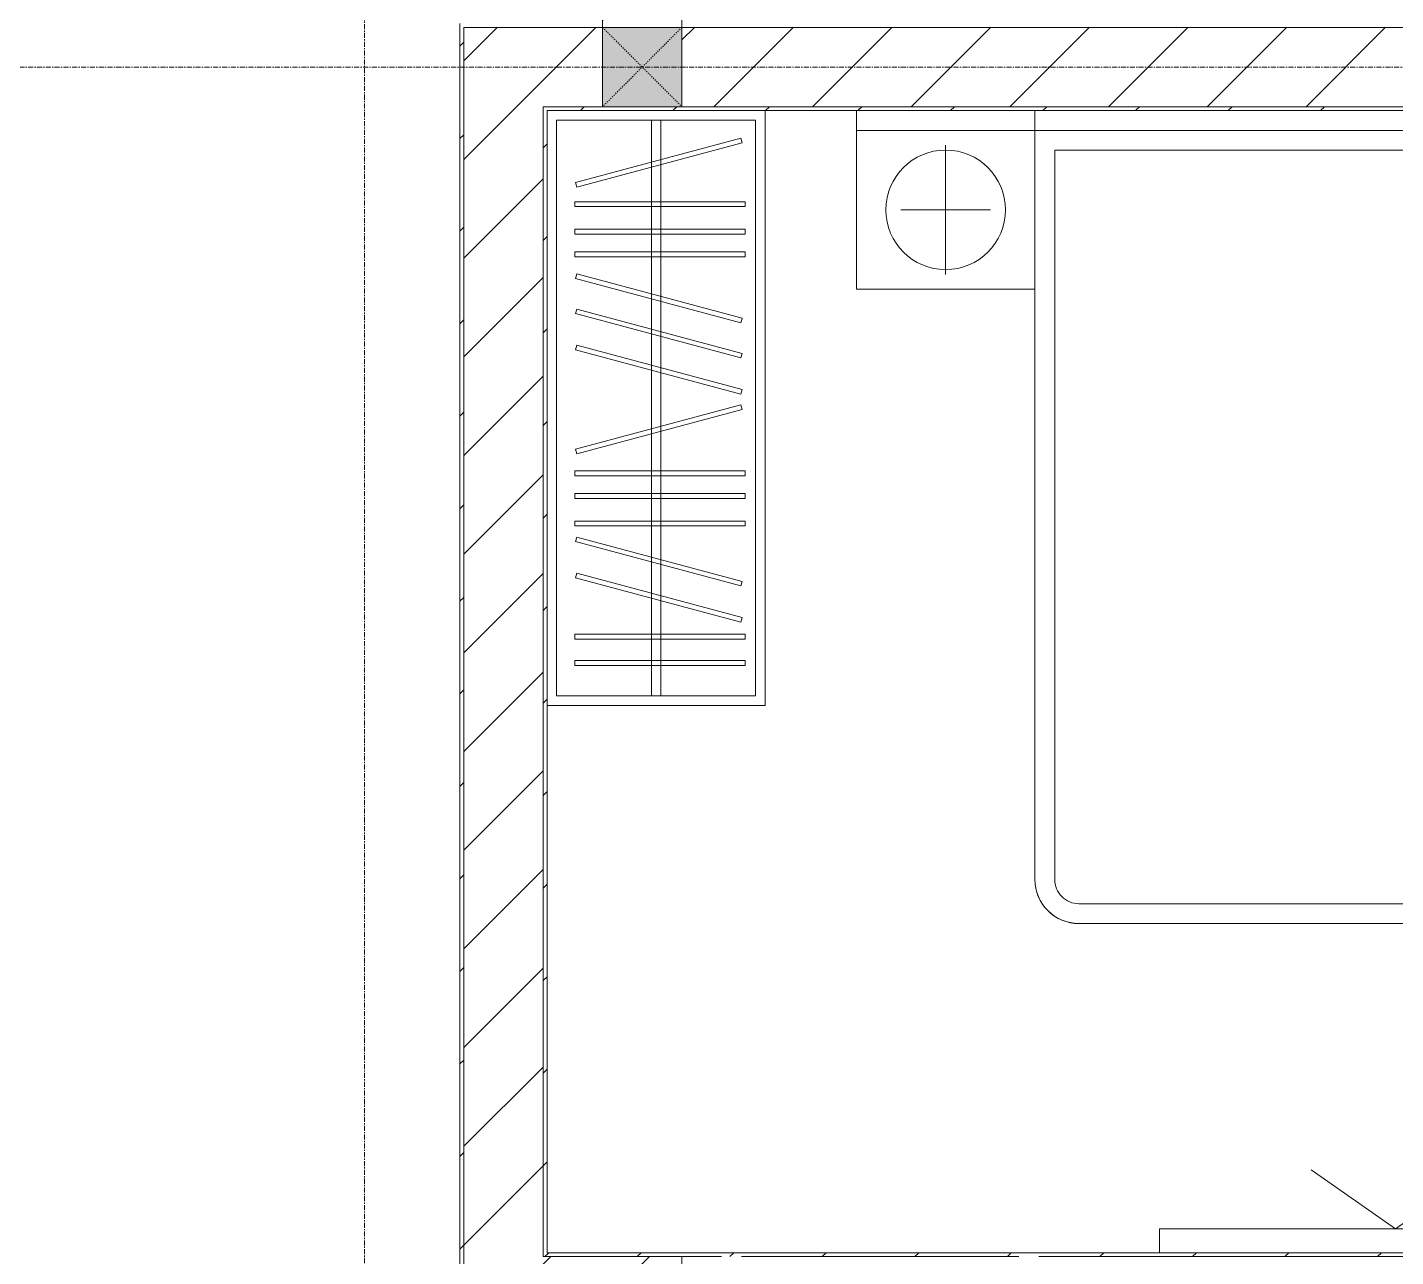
# Model space of a CAD drawing. Header units: millimetres. Extents: x -24439 to 198341, y -52871 to 149926.
# Drawn here: x 117402 to 120853, y 58737 to 61837 of the extents above; entities that cross this region are included whole.
import ezdxf

# ---------------------------------------------------------------- set-up
doc = ezdxf.new("R2010")
doc.units = ezdxf.units.MM
doc.linetypes.add('Dash', pattern=[6, 3, -3])
doc.linetypes.add('Grid Line', pattern=[22.225, 12.7, -3.175, 3.175, -3.175])
for name, color, linetype, lineweight in [('0-1', 7, 'Continuous', 5), ('A-WALL', 113, 'Continuous', 9), ('A-WALL-3', 113, 'Continuous', 18), ('A-WALL-PATT-2', 9, 'Continuous', 9), ('A-WALL-PATT-3', 111, 'Continuous', 9), ('I-FURN-1', 9, 'Continuous', 9), ('I-WALL-1', 253, 'Continuous', 18), ('I-WALL-3', 2, 'Continuous', 18), ('S-COLS', 52, 'Continuous', 9), ('S-COLS-1', 254, 'Continuous', 5), ('S-COLS-4', 52, 'Continuous', 18), ('S-COLS-5', 52, 'Dash', 9), ('S-COLS-HDLN', 52, 'Dash', 9), ('S-GRID-1', 1, 'Grid Line', 9)]:
    doc.layers.add(name, color=color, linetype=linetype, lineweight=lineweight)
pattern_1 = [(45, (0, 0), (-116.67262, 116.67262), [])]
pattern_2 = [(45, (0, 0), (-124.4508, 124.4508), [])]

# ---------------------------------------------------------------- blocks, each defined once
blk = doc.blocks.new('GIUONG NGU-2TAB-1600x2000 - GIUONG NGU-2TAB-1600x2000-851491-TKCS_MB ĐỊNH VỊ CAO ĐỘ THIẾT KẾ')
at = {"layer": 'I-FURN-1'}
for p, q in [((569.6, 2050), (1997.1, 2050)), ((1997.1, 2050), (569.6, 2050)), ((1997.1, 2000), (569.6, 2000)), ((458.5, 50), (458.5, 1938.9)), ((458.5, 1938.9), (458.5, 50)), ((508.5, 1938.9), (508.5, 100)), ((2058.2, 100), (2058.2, 1938.9)), ((2108.2, 1938.9), (2108.2, 50)), ((2108.2, 50), (2108.2, 1938.9)), ((8.5, 50), (8.5, 450.3)), ((8.5, 450.3), (458.5, 450.3)), ((8.5, 450.3), (458.5, 450.3)), ((8.5, 50), (8.5, 450.3)), ((458.5, 450.3), (458.5, 50)), ((458.5, 450.3), (458.5, 50)), ((2108.2, 50), (2108.2, 450.3)), ((2108.2, 450.3), (2558.2, 450.3)), ((2108.2, 450.3), (2108.2, 50)), ((2558.2, 450.3), (2108.2, 450.3)), ((2558.2, 450.3), (2558.2, 50)), ((2558.2, 50), (2558.2, 450.3)), ((233.5, 86.8), (233.5, 413.5)), ((2333.2, 86.8), (2333.2, 413.5)), ((120.2, 250.2), (346.8, 250.2)), ((2446.5, 250.2), (2219.8, 250.2)), ((508.5, 100), (2058.2, 100)), ((458.5, 50), (8.5, 50)), ((8.5, 0), (8.5, 50)), ((8.5, 50), (458.5, 50)), ((458.5, 50), (8.5, 50)), ((2108.2, 50), (458.5, 50)), ((458.5, 50), (458.5, 0)), ((458.5, 0), (458.5, 50)), ((458.5, 50), (2108.2, 50)), ((458.5, 50), (2108.2, 50)), ((2558.2, 50), (2108.2, 50)), ((2108.2, 50), (2558.2, 50)), ((2108.2, 0), (2108.2, 50)), ((2108.2, 50), (2108.2, 0)), ((2108.2, 50), (2558.2, 50)), ((2558.2, 50), (2558.2, 0))]:
    blk.add_line(p, q, dxfattribs=at)
for centre in [(233.5, 250.2), (2333.2, 250.2)]:
    blk.add_circle(centre, 150.7, dxfattribs=at)
for centre, radius, start, end in [((569.6, 1938.9), 111.1, 90, 180), ((569.6, 1938.9), 111.1, 90, 180), ((1997.1, 1938.9), 111.1, 0, 90), ((1997.1, 1938.9), 111.1, 360, 90), ((569.6, 1938.9), 61.1, 90, 180), ((1997.1, 1938.9), 61.1, 360, 90)]:
    blk.add_arc(centre, radius, start, end, dxfattribs=at)
blk = doc.blocks.new('TU QUAN AO-SUITE ROOM_3 - TU QUAN AO-SUITE ROOM_3-V90-TKCS_MB ĐỊNH VỊ CAO ĐỘ THIẾT KẾ')
at = {"layer": 'I-FURN-1'}
for p, q in [((0, -1500), (0, 0)), ((0, 0), (0, -1500)), ((-526, -24), (-24, -24)), ((-526, -1476), (-526, -24)), ((-526, -24), (-526, -600)), ((-287, -24), (-287, -576)), ((-263, -24), (-263, -576)), ((-24, -24), (-24, -1476)), ((-478.3, -181.1), (-61.3, -69.4)), ((-58.2, -80.9), (-475.2, -192.7)), ((-61.3, -69.4), (-58.2, -80.9)), ((-475.2, -192.7), (-478.3, -181.1)), ((-480.1, -229.7), (-50.1, -229.7)), ((-480.1, -241.7), (-480.1, -229.7)), ((-50.1, -229.7), (-50.1, -241.7)), ((-50.1, -241.7), (-480.1, -241.7)), ((-480.1, -299.2), (-50.1, -299.2)), ((-480.1, -311.2), (-480.1, -299.2)), ((-50.1, -299.2), (-50.1, -311.2)), ((-50.1, -311.2), (-480.1, -311.2)), ((-480.1, -356.4), (-50.1, -356.4)), ((-480.1, -368.4), (-480.1, -356.4)), ((-50.1, -368.4), (-480.1, -368.4)), ((-50.1, -356.4), (-50.1, -368.4)), ((-475.2, -411.5), (-478.3, -423.1)), ((-58.2, -523.3), (-475.2, -411.5)), ((-478.3, -423.1), (-61.3, -534.9)), ((-475.2, -500.3), (-478.3, -511.9)), ((-478.3, -511.9), (-61.3, -623.6)), ((-58.2, -612.1), (-475.2, -500.3)), ((-61.3, -534.9), (-58.2, -523.3)), ((-287, -576), (-287, -1476)), ((-263, -576), (-263, -1476)), ((-526, -1476), (-526, -600)), ((-475.2, -591.5), (-478.3, -603.1)), ((-478.3, -603.1), (-61.3, -714.9)), ((-58.2, -703.3), (-475.2, -591.5)), ((-61.3, -623.6), (-58.2, -612.1)), ((-61.3, -714.9), (-58.2, -703.3)), ((-478.3, -853.9), (-61.3, -742.1)), ((-58.2, -753.7), (-475.2, -865.5)), ((-61.3, -742.1), (-58.2, -753.7)), ((-475.2, -865.5), (-478.3, -853.9)), ((-480.1, -908.6), (-480.1, -920.6)), ((-480.1, -908.6), (-480.1, -920.6)), ((-50.1, -908.6), (-480.1, -908.6)), ((-480.1, -920.6), (-50.1, -920.6)), ((-50.1, -920.6), (-50.1, -908.6)), ((-480.1, -965.8), (-480.1, -977.8)), ((-480.1, -965.8), (-480.1, -977.8)), ((-50.1, -965.8), (-480.1, -965.8)), ((-50.1, -977.8), (-50.1, -965.8)), ((-480.1, -977.8), (-50.1, -977.8)), ((-480.1, -1035.3), (-480.1, -1047.3)), ((-480.1, -1035.3), (-480.1, -1047.3)), ((-50.1, -1035.3), (-480.1, -1035.3)), ((-480.1, -1047.3), (-50.1, -1047.3)), ((-50.1, -1047.3), (-50.1, -1035.3)), ((-475.2, -1075.3), (-478.3, -1086.9)), ((-478.3, -1086.9), (-61.3, -1198.6)), ((-58.2, -1187.1), (-475.2, -1075.3)), ((-475.2, -1166.5), (-478.3, -1178.1)), ((-58.2, -1278.3), (-475.2, -1166.5)), ((-478.3, -1178.1), (-61.3, -1289.9)), ((-61.3, -1198.6), (-58.2, -1187.1)), ((-61.3, -1289.9), (-58.2, -1278.3)), ((-480.1, -1320.5), (-480.1, -1332.5)), ((-480.1, -1320.5), (-480.1, -1332.5)), ((-50.1, -1320.5), (-480.1, -1320.5)), ((-480.1, -1332.5), (-50.1, -1332.5)), ((-50.1, -1332.5), (-50.1, -1320.5)), ((-480.1, -1386.9), (-480.1, -1398.9)), ((-480.1, -1386.9), (-480.1, -1398.9)), ((-50.1, -1386.9), (-480.1, -1386.9)), ((-480.1, -1398.9), (-50.1, -1398.9)), ((-50.1, -1398.9), (-50.1, -1386.9)), ((-24, -1476), (-526, -1476)), ((-550, -1500), (0, -1500)), ((0, -1500), (-550, -1500))]:
    blk.add_line(p, q, dxfattribs=at)
blk = doc.blocks.new('KE TIVI-2 - KE TIVI-2-842843-TKCS_MB ĐỊNH VỊ CAO ĐỘ THIẾT KẾ')
at = {"layer": 'I-FURN-1'}
for p, q in [((-595.6, 0), (-595.6, -60)), ((595.6, -60), (595.6, 0)), ((-595.6, -60), (595.6, -60)), ((0, -60), (-245.7, -232.1)), ((213, -209.1), (0, -60))]:
    blk.add_line(p, q, dxfattribs=at)
blk = doc.blocks.new('NCV_TKTC_TANG 1_rvt-1-TKCS_MB ĐỊNH VỊ CAO ĐỘ THIẾT KẾ')
at = {"layer": 'A-WALL-PATT-2'}
h = blk.add_hatch(dxfattribs=at)
h.set_pattern_fill('FP_3', color=256, style=0, pattern_type=2)
h.set_pattern_definition(pattern_1)
h.paths.add_polyline_path([(118712.6, 58746.9), (118712.6, 61636.9), (118702.6, 61636.9), (118702.6, 58746.9)])
h = blk.add_hatch(dxfattribs=at)
h.set_pattern_fill('FP_3', color=256, style=0, pattern_type=2)
h.set_pattern_definition(pattern_1)
h.paths.add_polyline_path([(122052.6, 61626.9), (122052.6, 61636.9), (118712.6, 61636.9), (118712.6, 61626.9), (122042.6, 61626.9)])
h = blk.add_hatch(dxfattribs=at)
h.set_pattern_fill('FP_3', color=256, style=0, pattern_type=2)
h.set_pattern_definition(pattern_1)
h.paths.add_polyline_path([(118702.6, 58736.9), (122752.6, 58736.9), (122752.6, 58746.9), (118702.6, 58746.9)])
at = {"layer": 'I-WALL-1'}
for p, q in [((118712.6, 61636.9), (118702.6, 61636.9)), ((118702.6, 61636.9), (118702.6, 58746.9)), ((122052.6, 61636.9), (118712.6, 61636.9)), ((118712.6, 58746.9), (118712.6, 61626.9)), ((118712.6, 61626.9), (122042.6, 61626.9)), ((118702.6, 58746.9), (118702.6, 58736.9)), ((118702.6, 58736.9), (119152.6, 58736.9)), ((122742.6, 58746.9), (118712.6, 58746.9)), ((119202.6, 58736.9), (119902.6, 58736.9)), ((119952.6, 58736.9), (122752.6, 58736.9))]:
    blk.add_line(p, q, dxfattribs=at)
at = {"layer": 'I-FURN-1'}
blk.add_blockref('TU QUAN AO-SUITE ROOM_3 - TU QUAN AO-SUITE ROOM_3-V90-TKCS_MB ĐỊNH VỊ CAO ĐỘ THIẾT KẾ', (119262.6, 61626.9), dxfattribs=at)
at = {"layer": 'I-FURN-1', "rotation": 180}
for name, p in [('GIUONG NGU-2TAB-1600x2000 - GIUONG NGU-2TAB-1600x2000-851491-TKCS_MB ĐỊNH VỊ CAO ĐỘ THIẾT KẾ', (122051, 61626.9)), ('KE TIVI-2 - KE TIVI-2-842843-TKCS_MB ĐỊNH VỊ CAO ĐỘ THIẾT KẾ', (120852.6, 58746.9))]:
    blk.add_blockref(name, p, dxfattribs=at)
blk = doc.blocks.new('G1_SOF - BO TRU - 200x200-3051103-TKCS_MB ĐỊNH VỊ CAO ĐỘ THIẾT KẾ')
at = {"layer": 'S-COLS-HDLN'}
for p, q in [((-100, -100), (100, 100)), ((100, -100), (-100, 100))]:
    blk.add_line(p, q, dxfattribs=at)

msp = doc.modelspace()

# ---------------------------------------------------------------- hatches: boundary and pattern name
at = {"layer": 'A-WALL-PATT-3'}
h = msp.add_hatch(dxfattribs=at)
h.set_pattern_fill('FP_1', color=256, style=0, pattern_type=2)
h.set_pattern_definition(pattern_2)
h.paths.add_polyline_path([(118852.5, 61836.9), (119052.5, 61836.9), (119052.5, 63596.9), (118852.5, 63596.9), (118852.5, 62554.5)])
h.paths.add_polyline_path([(119012.5, 64686.9), (119052.5, 64686.9), (119052.5, 64835.3), (118852.5, 64835.3), (118852.5, 64686.9)])
h.paths.add_polyline_path([(119052.5, 65035.3), (119052.5, 65886.9), (118852.5, 65886.9), (118852.5, 65035.3)])
h = msp.add_hatch(dxfattribs=at)
h.set_pattern_fill('FP_8', color=256, style=0, pattern_type=2)
h.set_pattern_definition(pattern_1)
h.paths.add_polyline_path([(118492.5, 57676.9), (118502.5, 57676.9), (118502.5, 61846.9), (118492.5, 61846.9), (118492.5, 58609.5)])
h = msp.add_hatch(dxfattribs=at)
h.set_pattern_fill('FP_1', color=256, style=0, pattern_type=2)
h.set_pattern_definition(pattern_2)
h.paths.add_polyline_path([(121557.2, 61636.9), (122052.6, 61636.9), (122052.6, 61836.9), (119052.5, 61836.9), (119052.5, 61636.9), (119136.4, 61636.9)])
h.paths.add_polyline_path([(118502.5, 61636.9), (118852.5, 61636.9), (118852.5, 61836.9), (118502.5, 61836.9)])
h = msp.add_hatch(dxfattribs=at)
h.set_pattern_fill('FP_1', color=256, style=0, pattern_type=2)
h.set_pattern_definition(pattern_2)
h.paths.add_polyline_path([(118702.6, 58736.9), (118702.6, 61636.9), (118502.6, 61636.9), (118502.6, 58736.9)])
h = msp.add_hatch(dxfattribs=at)
h.set_pattern_fill('FP_1', color=256, style=0, pattern_type=2)
h.set_pattern_definition(pattern_2)
h.paths.add_polyline_path([(118531.1, 58536.9), (119052.5, 58536.9), (119052.5, 58736.9), (118502.5, 58736.9), (118502.5, 58536.9)])
at = {"layer": 'S-COLS-1'}
msp.add_hatch(color=256, dxfattribs=at).paths.add_polyline_path([(118852.5, 61636.9), (119052.5, 61636.9), (119052.5, 61836.9), (118852.5, 61836.9)])

# ---------------------------------------------------------------- linework, layer by layer
at = {"layer": 'A-WALL'}
for p, q in [((118852.5, 61636.9), (118852.5, 63596.9)), ((118842.5, 61836.9), (118502.5, 61836.9)), ((118502.5, 61836.9), (118502.5, 61636.9)), ((118852.5, 61836.9), (119052.5, 61836.9)), ((119052.5, 61836.9), (119052.5, 61636.9))]:
    msp.add_line(p, q, dxfattribs=at)
at = {"layer": 'A-WALL-3'}
for p, q in [((119052.5, 61836.9), (119052.5, 63596.9)), ((118852.5, 61836.9), (118842.5, 61836.9)), ((122052.6, 61836.9), (119052.5, 61836.9)), ((118502.6, 61636.9), (118502.6, 58736.9)), ((118702.6, 61636.9), (118852.5, 61636.9)), ((118702.6, 58736.9), (118702.6, 61636.9)), ((119052.5, 61636.9), (122052.6, 61636.9)), ((119052.5, 58736.9), (118702.6, 58736.9)), ((119052.5, 56835.3), (119052.5, 58736.9))]:
    msp.add_line(p, q, dxfattribs=at)
at = {"layer": 'I-WALL-3'}
for p, q in [((118492.5, 61846.9), (118492.5, 57676.9)), ((118502.5, 57686.9), (118502.5, 61636.9))]:
    msp.add_line(p, q, dxfattribs=at)
at = {"layer": 'S-COLS'}
for p, q in [((119052.5, 61836.9), (118852.5, 61836.9)), ((118852.5, 61836.9), (118852.5, 61636.9)), ((119052.5, 61636.9), (119052.5, 61836.9))]:
    msp.add_line(p, q, dxfattribs=at)
at = {"layer": 'S-COLS-4'}
msp.add_line((118852.5, 61636.9), (119052.5, 61636.9), dxfattribs=at)
at = {"layer": 'S-GRID-1'}
for p, q in [((118252.6, 20960.6), (118252.6, 80482.7)), ((131551.8, 61736.9), (29351.8, 61736.9))]:
    msp.add_line(p, q, dxfattribs=at)

# ---------------------------------------------------------------- block references
at = {"layer": '0-1'}
msp.add_blockref('NCV_TKTC_TANG 1_rvt-1-TKCS_MB ĐỊNH VỊ CAO ĐỘ THIẾT KẾ', (0, 0), dxfattribs=at)
at = {"layer": 'S-COLS-5', "rotation": 180}
msp.add_blockref('G1_SOF - BO TRU - 200x200-3051103-TKCS_MB ĐỊNH VỊ CAO ĐỘ THIẾT KẾ', (118952.5, 61736.9), dxfattribs=at)

doc.saveas('drawing.dxf')
